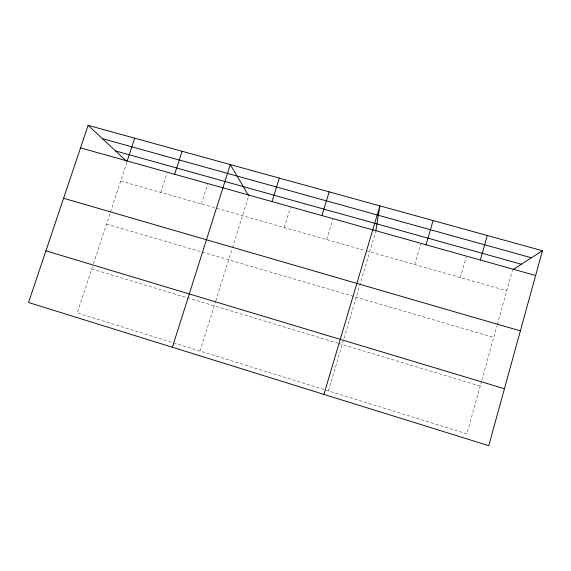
<?xml version="1.0" encoding="UTF-8"?>
<svg xmlns="http://www.w3.org/2000/svg" width="571" height="571" viewBox="0 0 571 571"><rect width="100%" height="100%" fill="white"/><g stroke="black" fill="none" stroke-linecap="round" stroke-linejoin="round"><path stroke-width="0.43" stroke-dasharray="2.85 2.14" d="M481.631 380.964L466.907 433.853L77.221 312.958L93.13 264.716M481.874 380.115L497.063 325.556M497.298 324.706L512.58 269.84M460.354 277.57L466.257 256.85M414.674 264.58L420.641 244.053M328.432 390.899L375.718 231.448M326.669 239.563L332.765 219.4M284.287 227.508L290.439 207.523M200.05 351.065L215.531 301.695M215.795 300.853L232.119 248.785M232.383 247.935L248.72 195.817M201.335 203.926L207.601 184.283M160.751 192.384L167.067 172.913M93.408 263.866L110.153 213.104M110.431 212.262L127.112 161.7M120.738 181.014L365.469 250.59M366.311 250.833L506.755 290.76M106.534 224.082L493.758 337.44M91.738 268.948L337.953 343.192M338.803 343.449L480.211 386.089"/><path stroke-width="0.86" d="M375.854 230.613L379.893 205.86L323.907 394.39M542.45 250.726L488.747 445.666L28.55 302.509L88.112 125.334L542.45 250.726L513.308 269.376M480.347 260.005L487.27 235.495M426.073 244.781L433.096 220.549M321.958 215.588L329.16 191.863M272.01 201.584L279.298 178.102M172.378 347.254L230.284 164.569L248.72 195.817M174.655 174.283L182.099 151.272M127.197 160.972L134.713 138.196M102.395 138.646L531.43 257.778M115.578 150.944L521.337 264.237M80.532 147.889L535.627 275.507M63.595 198.265L520.367 330.887M45.923 250.833L504.429 388.737M88.112 125.334L126.469 161.101"/></g></svg>
